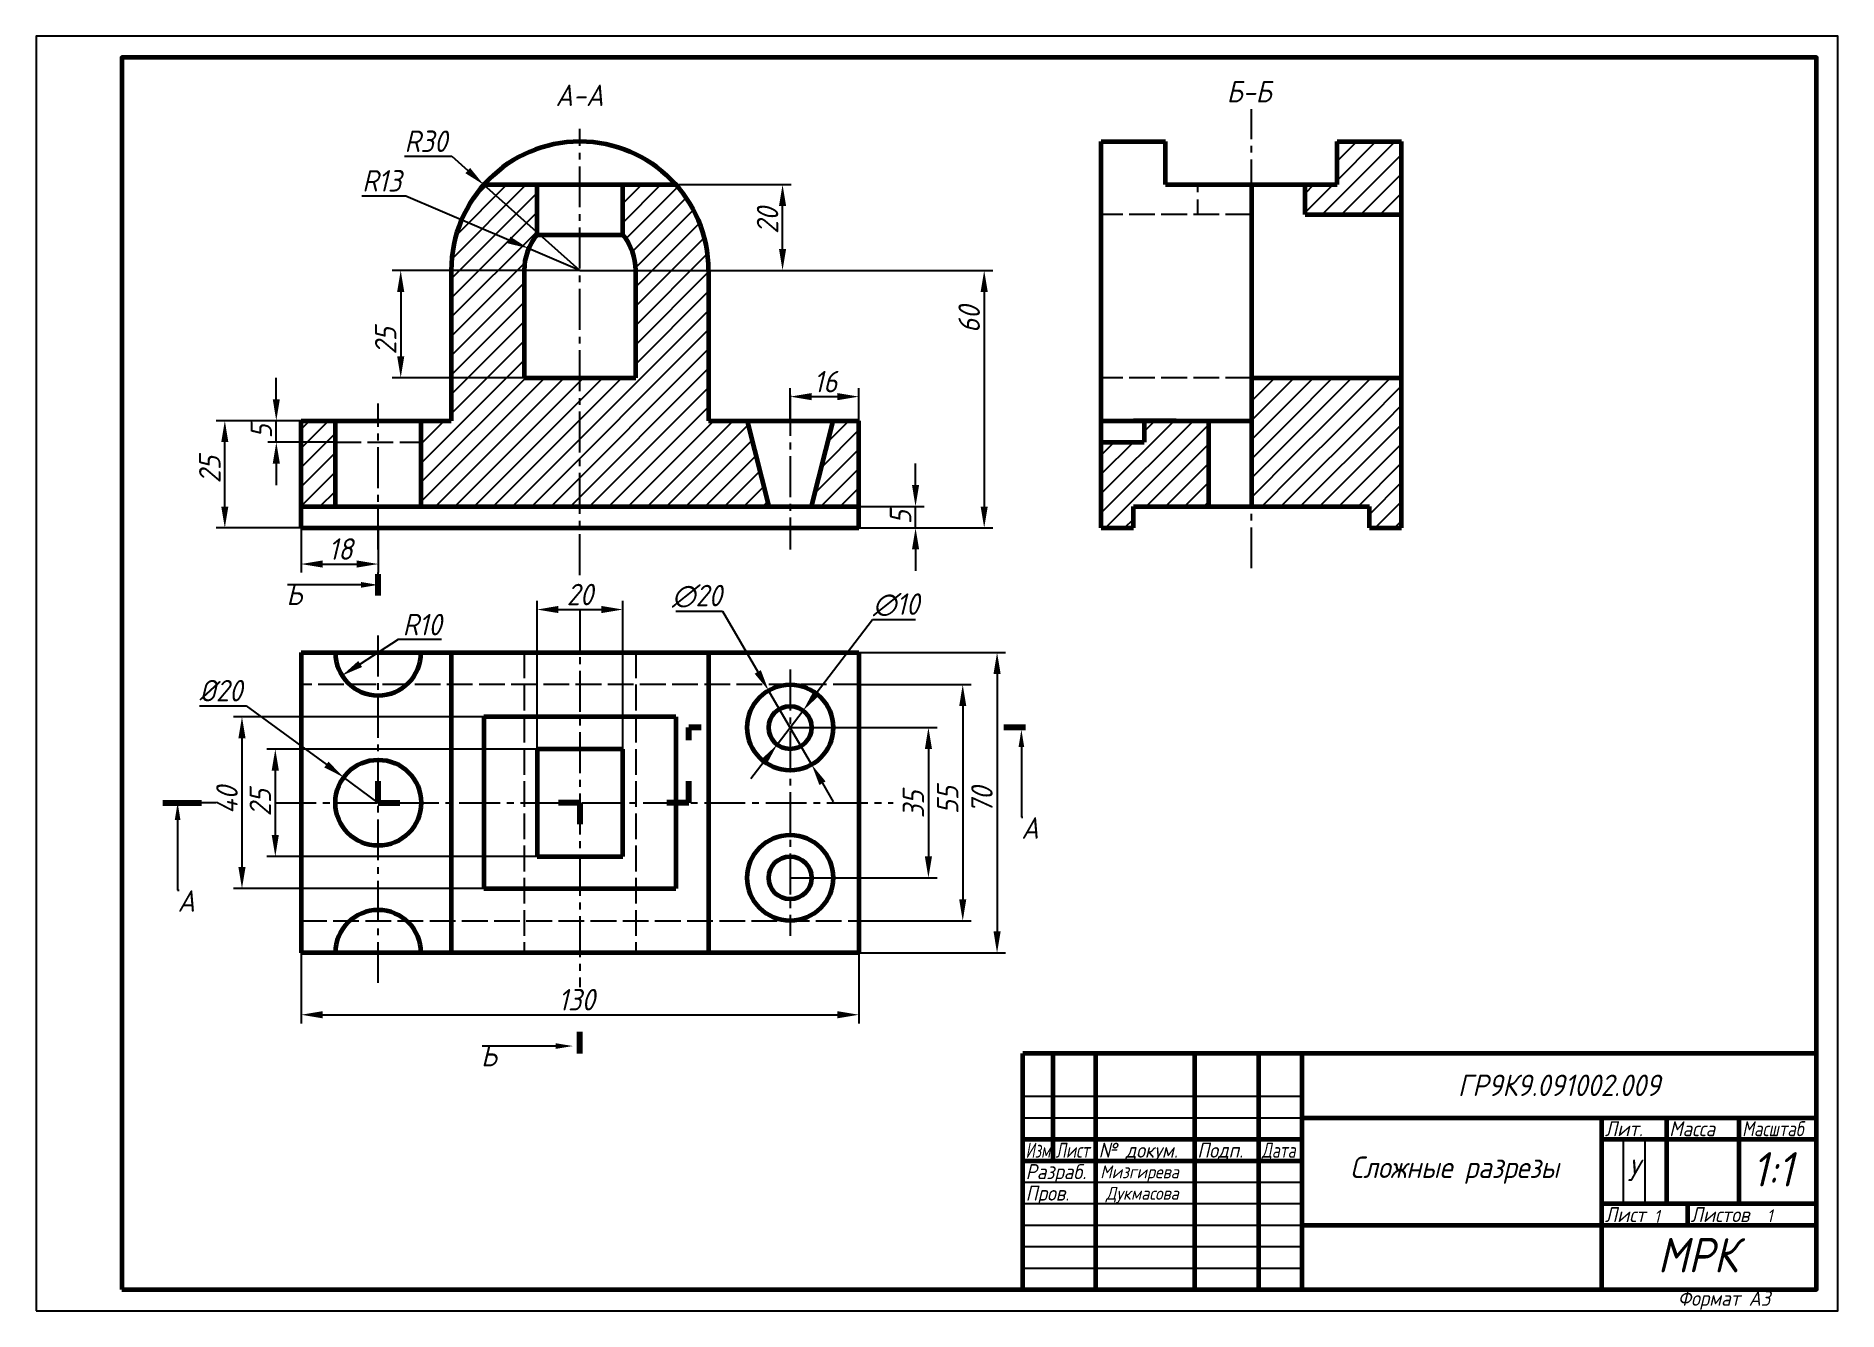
# Model space of a CAD drawing. Header units: millimetres. Extents: x 0 to 420, y 0 to 297.
import ezdxf
from ezdxf import colors
from ezdxf.entities.mleader import LeaderData, LeaderLine
from ezdxf.math import Vec2, Vec3

# ---------------------------------------------------------------- set-up
doc = ezdxf.new("R2010")
doc.units = ezdxf.units.MM
doc.header["$LTSCALE"] = 0.5
doc.linetypes.add('ACAD_ISO02W100', pattern=[15, 12, -3])
doc.linetypes.add('осевая2', pattern=[28.575, 19.05, -3.175, 3.175, -3.175])
doc.layers.get('Defpoints').update_dxf_attribs({"color": 5})
doc.styles.get("Standard").update_dxf_attribs({"font": 'isocpeui.ttf', "width": 0.9})
doc.dimstyles.new('Standart', dxfattribs={"dimtxt": 5, "dimasz": 5, "dimexe": 2, "dimexo": 0, "dimgap": 1, "dimtad": 1, "dimtoh": 1, "dimdec": 0, "dimtxsty": 'Standard', "dimcen": 2.5, "dimadec": 0, "dimazin": 0, "dimtfac": 1, "dimtdec": 0, "dimtmove": 0, "dimatfit": 3, "dimldrblk": 'DOTSMALL', "dimfxl": 1, "dimarcsym": 0})
pattern_1 = [(45, (26.4407, 0), (-2.245064, 2.245064), [])]

# ---------------------------------------------------------------- blocks, each defined once
blk = doc.blocks.new('*D24')
at = {"color": 0, "lineweight": -2, "transparency": 16777216}
for p, q in [((126.77, 242.4), (223, 242.4)), ((221, 237.4), (221, 187.4)), ((126.77, 182.4), (223, 182.4))]:
    blk.add_line(p, q, dxfattribs=at)
at = {"color": 0, "transparency": 16777216}
for points in [[(220.17, 237.4), (221.83, 237.4), (221, 242.4)], [(220.17, 187.4), (221.83, 187.4), (221, 182.4)]]:
    blk.add_solid(points, dxfattribs=at)
at = {"layer": 'Defpoints', "color": 0, "transparency": 16777216}
for p in [(126.77, 242.4), (126.77, 182.4), (221, 182.4)]:
    blk.add_point(p, dxfattribs=at)
at = {"color": 0, "transparency": 16777216, "insert": (217.5, 231), "char_height": 5, "attachment_point": 5, "rotation": 90}
blk.add_mtext('60', dxfattribs=at)
blk = doc.blocks.new('_DotSmall')
at = {"color": 0, "linetype": 'ByBlock', "const_width": 0.5}
blk.add_lwpolyline([(-0.0625, 0, 1), (0.0625, 0, 1)], format="xyb", close=True, dxfattribs=at)
blk = doc.blocks.new('*D25')
at = {"color": 0, "lineweight": -2, "transparency": 16777216}
for p, q in [((205, 192.4), (205, 197.4)), ((191.77, 187.4), (207, 187.4)), ((205, 182.4), (205, 187.4)), ((191.77, 182.4), (207, 182.4)), ((205, 177.4), (205, 172.4))]:
    blk.add_line(p, q, dxfattribs=at)
at = {"color": 0, "transparency": 16777216}
for points in [[(204.17, 192.4), (205.83, 192.4), (205, 187.4)], [(204.17, 177.4), (205.83, 177.4), (205, 182.4)]]:
    blk.add_solid(points, dxfattribs=at)
at = {"layer": 'Defpoints', "color": 0, "transparency": 16777216}
for p in [(191.77, 187.4), (205, 187.4), (191.77, 182.4)]:
    blk.add_point(p, dxfattribs=at)
at = {"color": 0, "transparency": 16777216, "insert": (201.5, 184.9), "char_height": 5, "attachment_point": 5, "rotation": 90}
blk.add_mtext('5', dxfattribs=at)
blk = doc.blocks.new('*D26')
at = {"color": 0, "lineweight": -2, "transparency": 16777216}
for p, q in [((56, 212.4), (56, 217.4)), ((69.77, 207.4), (54, 207.4)), ((56, 202.4), (56, 207.4)), ((69.77, 202.4), (54, 202.4)), ((56, 197.4), (56, 192.4))]:
    blk.add_line(p, q, dxfattribs=at)
at = {"color": 0, "transparency": 16777216}
for points in [[(55.17, 212.4), (56.83, 212.4), (56, 207.4)], [(55.17, 197.4), (56.83, 197.4), (56, 202.4)]]:
    blk.add_solid(points, dxfattribs=at)
at = {"layer": 'Defpoints', "color": 0, "transparency": 16777216}
for p in [(56, 207.4), (69.77, 207.4), (69.77, 202.4)]:
    blk.add_point(p, dxfattribs=at)
at = {"color": 0, "transparency": 16777216, "insert": (52.5, 204.9), "char_height": 5, "attachment_point": 5, "rotation": 90}
blk.add_mtext('5', dxfattribs=at)
blk = doc.blocks.new('*D27')
at = {"color": 0, "lineweight": -2, "transparency": 16777216}
for p, q in [((61.88, 207.4), (42, 207.4)), ((44, 187.4), (44, 202.4)), ((61.77, 182.4), (42, 182.4))]:
    blk.add_line(p, q, dxfattribs=at)
at = {"color": 0, "transparency": 16777216}
for points in [[(43.17, 202.4), (44.83, 202.4), (44, 207.4)], [(43.17, 187.4), (44.83, 187.4), (44, 182.4)]]:
    blk.add_solid(points, dxfattribs=at)
at = {"layer": 'Defpoints', "color": 0, "transparency": 16777216}
for p in [(44, 207.4), (61.88, 207.4), (61.77, 182.4)]:
    blk.add_point(p, dxfattribs=at)
at = {"color": 0, "transparency": 16777216, "insert": (40.5, 196), "char_height": 5, "attachment_point": 5, "rotation": 90}
blk.add_mtext('25', dxfattribs=at)
blk = doc.blocks.new('*D28')
at = {"color": 0, "lineweight": -2, "transparency": 16777216}
for p, q in [((61.77, 182.4), (61.77, 172)), ((79.77, 182.4), (79.77, 172)), ((66.77, 174), (74.77, 174))]:
    blk.add_line(p, q, dxfattribs=at)
at = {"color": 0, "transparency": 16777216}
for points in [[(66.77, 174.83), (66.77, 173.17), (61.77, 174)], [(74.77, 174.83), (74.77, 173.17), (79.77, 174)]]:
    blk.add_solid(points, dxfattribs=at)
at = {"layer": 'Defpoints', "color": 0, "transparency": 16777216}
for p in [(61.77, 182.4), (79.77, 182.4), (79.77, 174)]:
    blk.add_point(p, dxfattribs=at)
at = {"color": 0, "transparency": 16777216, "insert": (71, 177.5), "char_height": 5, "attachment_point": 5}
blk.add_mtext('18', dxfattribs=at)
blk = doc.blocks.new('*D29')
at = {"color": 0, "lineweight": -2, "transparency": 16777216}
for p, q in [((126.77, 242.4), (83, 242.4)), ((85, 237.4), (85, 222.4)), ((126.77, 217.4), (83, 217.4))]:
    blk.add_line(p, q, dxfattribs=at)
at = {"color": 0, "transparency": 16777216}
for points in [[(84.17, 237.4), (85.83, 237.4), (85, 242.4)], [(84.17, 222.4), (85.83, 222.4), (85, 217.4)]]:
    blk.add_solid(points, dxfattribs=at)
at = {"layer": 'Defpoints', "color": 0, "transparency": 16777216}
for p in [(126.77, 242.4), (85, 217.4), (126.77, 217.4)]:
    blk.add_point(p, dxfattribs=at)
at = {"color": 0, "transparency": 16777216, "insert": (81.5, 226), "char_height": 5, "attachment_point": 5, "rotation": 90}
blk.add_mtext('25', dxfattribs=at)
blk = doc.blocks.new('*D31')
at = {"color": 0, "lineweight": -2, "transparency": 16777216}
for p, q in [((85.86, 268.99), (96.88, 268.99)), ((96.88, 268.99), (100.62, 265.67)), ((126.77, 242.4), (104.36, 262.35))]:
    blk.add_line(p, q, dxfattribs=at)
at = {"color": 0, "transparency": 16777216}
blk.add_solid([(101.17, 266.29), (100.07, 265.05), (104.36, 262.35)], dxfattribs=at)
at = {"layer": 'Defpoints', "color": 0, "transparency": 16777216}
for p in [(104.36, 262.35), (126.77, 242.4)]:
    blk.add_point(p, dxfattribs=at)
at = {"color": 0, "transparency": 16777216, "insert": (90.87, 272.49), "char_height": 5, "attachment_point": 5}
blk.add_mtext('R30', dxfattribs=at)
blk = doc.blocks.new('*D32')
at = {"color": 0, "lineweight": -2, "transparency": 16777216}
for p, q in [((75.97, 259.77), (86.22, 259.77)), ((86.22, 259.77), (110.22, 249.49)), ((126.77, 242.4), (114.82, 247.52))]:
    blk.add_line(p, q, dxfattribs=at)
at = {"color": 0, "transparency": 16777216}
blk.add_solid([(110.55, 250.26), (109.89, 248.72), (114.82, 247.52)], dxfattribs=at)
at = {"layer": 'Defpoints', "color": 0, "transparency": 16777216}
for p in [(114.82, 247.52), (126.77, 242.4)]:
    blk.add_point(p, dxfattribs=at)
at = {"color": 0, "transparency": 16777216, "insert": (80.59, 263.27), "char_height": 5, "attachment_point": 5}
blk.add_mtext('R13', dxfattribs=at)
blk = doc.blocks.new('*D33')
at = {"color": 0, "lineweight": -2, "transparency": 16777216}
for p, q in [((126.77, 262.4), (176, 262.4)), ((174, 247.4), (174, 257.4)), ((126.77, 242.4), (176, 242.4))]:
    blk.add_line(p, q, dxfattribs=at)
at = {"color": 0, "transparency": 16777216}
for points in [[(173.17, 257.4), (174.83, 257.4), (174, 262.4)], [(173.17, 247.4), (174.83, 247.4), (174, 242.4)]]:
    blk.add_solid(points, dxfattribs=at)
at = {"layer": 'Defpoints', "color": 0, "transparency": 16777216}
for p in [(126.77, 262.4), (174, 262.4), (126.77, 242.4)]:
    blk.add_point(p, dxfattribs=at)
at = {"color": 0, "transparency": 16777216, "insert": (170.5, 254), "char_height": 5, "attachment_point": 5, "rotation": 90}
blk.add_mtext('20', dxfattribs=at)
blk = doc.blocks.new('*D34')
at = {"color": 0, "lineweight": -2, "transparency": 16777216}
for p, q in [((175.77, 207.4), (175.77, 215)), ((191.77, 207.4), (191.77, 215)), ((180.77, 213), (186.77, 213))]:
    blk.add_line(p, q, dxfattribs=at)
at = {"color": 0, "transparency": 16777216}
for points in [[(180.77, 213.83), (180.77, 212.17), (175.77, 213)], [(186.77, 213.83), (186.77, 212.17), (191.77, 213)]]:
    blk.add_solid(points, dxfattribs=at)
at = {"layer": 'Defpoints', "color": 0, "transparency": 16777216}
for p in [(191.77, 213), (175.77, 207.4), (191.77, 207.4)]:
    blk.add_point(p, dxfattribs=at)
at = {"color": 0, "transparency": 16777216, "insert": (184, 216.5), "char_height": 5, "attachment_point": 5}
blk.add_mtext('16', dxfattribs=at)
blk = doc.blocks.new('*D35')
at = {"color": 0, "lineweight": -2, "transparency": 16777216}
for p, q in [((84.44, 156.39), (75.55, 150.71)), ((94.53, 156.39), (84.44, 156.39))]:
    blk.add_line(p, q, dxfattribs=at)
at = {"color": 0, "transparency": 16777216}
blk.add_solid([(75.1, 151.42), (76, 150.01), (71.34, 148.03)], dxfattribs=at)
at = {"layer": 'Defpoints', "color": 0, "transparency": 16777216}
for p in [(79.77, 153.4), (71.34, 148.03)]:
    blk.add_point(p, dxfattribs=at)
at = {"color": 0, "transparency": 16777216, "insert": (89.99, 159.89), "char_height": 5, "attachment_point": 5}
blk.add_mtext('R10', dxfattribs=at)
blk = doc.blocks.new('*D36')
at = {"color": 0, "lineweight": -2, "transparency": 16777216}
for p, q in [((116.77, 130.9), (116.77, 165.4)), ((136.77, 130.9), (136.77, 165.4)), ((121.77, 163.4), (131.77, 163.4))]:
    blk.add_line(p, q, dxfattribs=at)
at = {"color": 0, "transparency": 16777216}
for points in [[(121.77, 164.24), (121.77, 162.57), (116.77, 163.4)], [(131.77, 164.24), (131.77, 162.57), (136.77, 163.4)]]:
    blk.add_solid(points, dxfattribs=at)
at = {"layer": 'Defpoints', "color": 0, "transparency": 16777216}
for p in [(136.77, 163.4), (116.77, 130.9), (136.77, 130.9)]:
    blk.add_point(p, dxfattribs=at)
at = {"color": 0, "transparency": 16777216, "insert": (126.77, 166.9), "char_height": 5, "attachment_point": 5}
blk.add_mtext('20', dxfattribs=at)
blk = doc.blocks.new('*D37')
at = {"color": 0, "lineweight": -2, "transparency": 16777216}
for p, q in [((195, 161), (181.85, 143.84)), ((204.96, 161), (195, 161)), ((172.73, 131.93), (178.81, 139.87)), ((169.68, 127.97), (166.64, 124))]:
    blk.add_line(p, q, dxfattribs=at)
at = {"color": 0, "transparency": 16777216}
for points in [[(181.19, 144.35), (182.51, 143.33), (178.81, 139.87)], [(169.02, 128.47), (170.35, 127.46), (172.73, 131.93)]]:
    blk.add_solid(points, dxfattribs=at)
at = {"layer": 'Defpoints', "color": 0, "transparency": 16777216}
for p in [(178.81, 139.87), (172.73, 131.93)]:
    blk.add_point(p, dxfattribs=at)
at = {"color": 0, "transparency": 16777216, "insert": (200.48, 164.5), "char_height": 5, "attachment_point": 5}
blk.add_mtext('∅10', dxfattribs=at)
blk = doc.blocks.new('*D38')
at = {"color": 0, "lineweight": -2, "transparency": 16777216}
for p, q in [((149.1, 163), (160, 163)), ((160, 163), (168.22, 148.87)), ((180.8, 127.26), (170.74, 144.55)), ((183.31, 122.94), (185.83, 118.62))]:
    blk.add_line(p, q, dxfattribs=at)
at = {"color": 0, "transparency": 16777216}
for points in [[(168.94, 149.29), (167.5, 148.45), (170.74, 144.55)], [(184.03, 123.36), (182.59, 122.52), (180.8, 127.26)]]:
    blk.add_solid(points, dxfattribs=at)
at = {"layer": 'Defpoints', "color": 0, "transparency": 16777216}
for p in [(170.74, 144.55), (180.8, 127.26)]:
    blk.add_point(p, dxfattribs=at)
at = {"color": 0, "transparency": 16777216, "insert": (154.05, 166.5), "char_height": 5, "attachment_point": 5}
blk.add_mtext('∅20', dxfattribs=at)
blk = doc.blocks.new('*D40')
at = {"color": 0, "lineweight": -2, "transparency": 16777216}
for p, q in [((175.77, 135.9), (210, 135.9)), ((208, 130.9), (208, 105.9)), ((175.77, 100.9), (210, 100.9))]:
    blk.add_line(p, q, dxfattribs=at)
at = {"color": 0, "transparency": 16777216}
for points in [[(207.17, 130.9), (208.83, 130.9), (208, 135.9)], [(207.17, 105.9), (208.83, 105.9), (208, 100.9)]]:
    blk.add_solid(points, dxfattribs=at)
at = {"layer": 'Defpoints', "color": 0, "transparency": 16777216}
for p in [(175.77, 135.9), (175.77, 100.9), (208, 100.9)]:
    blk.add_point(p, dxfattribs=at)
at = {"color": 0, "transparency": 16777216, "insert": (204.5, 118), "char_height": 5, "attachment_point": 5, "rotation": 90}
blk.add_mtext('35', dxfattribs=at)
blk = doc.blocks.new('*D41')
at = {"color": 0, "lineweight": -2, "transparency": 16777216}
for p, q in [((191.77, 145.9), (218, 145.9)), ((216, 140.9), (216, 95.9)), ((191.77, 90.9), (218, 90.9))]:
    blk.add_line(p, q, dxfattribs=at)
at = {"color": 0, "transparency": 16777216}
for points in [[(215.17, 140.9), (216.83, 140.9), (216, 145.9)], [(215.17, 95.9), (216.83, 95.9), (216, 90.9)]]:
    blk.add_solid(points, dxfattribs=at)
at = {"layer": 'Defpoints', "color": 0, "transparency": 16777216}
for p in [(191.77, 145.9), (191.77, 90.9), (216, 90.9)]:
    blk.add_point(p, dxfattribs=at)
at = {"color": 0, "transparency": 16777216, "insert": (212.5, 119), "char_height": 5, "attachment_point": 5, "rotation": 90}
blk.add_mtext('55', dxfattribs=at)
blk = doc.blocks.new('*D42')
at = {"color": 0, "lineweight": -2, "transparency": 16777216}
for p, q in [((191.77, 153.4), (226, 153.4)), ((224, 148.4), (224, 88.4)), ((191.77, 83.4), (226, 83.4))]:
    blk.add_line(p, q, dxfattribs=at)
at = {"color": 0, "transparency": 16777216}
for points in [[(223.17, 148.4), (224.83, 148.4), (224, 153.4)], [(223.17, 88.4), (224.83, 88.4), (224, 83.4)]]:
    blk.add_solid(points, dxfattribs=at)
at = {"layer": 'Defpoints', "color": 0, "transparency": 16777216}
for p in [(191.77, 153.4), (191.77, 83.4), (224, 83.4)]:
    blk.add_point(p, dxfattribs=at)
at = {"color": 0, "transparency": 16777216, "insert": (220.47, 119), "char_height": 5, "attachment_point": 5, "rotation": 90}
blk.add_mtext('70', dxfattribs=at)
blk = doc.blocks.new('*D43')
at = {"color": 0, "lineweight": -2, "transparency": 16777216}
for p, q in [((38.1, 141), (49, 141)), ((49, 141), (67.67, 127.28)), ((79.77, 118.4), (71.7, 124.32))]:
    blk.add_line(p, q, dxfattribs=at)
at = {"color": 0, "transparency": 16777216}
blk.add_solid([(68.17, 127.96), (67.18, 126.61), (71.7, 124.32)], dxfattribs=at)
at = {"layer": 'Defpoints', "color": 0, "transparency": 16777216}
for p in [(71.7, 124.32), (79.77, 118.4)]:
    blk.add_point(p, dxfattribs=at)
at = {"color": 0, "transparency": 16777216, "insert": (43.05, 144.5), "char_height": 5, "attachment_point": 5}
blk.add_mtext('%%C20', dxfattribs=at)
blk = doc.blocks.new('*D44')
at = {"color": 0, "lineweight": -2, "transparency": 16777216}
for p, q in [((116.77, 130.9), (53.77, 130.9)), ((55.77, 125.9), (55.77, 110.9)), ((116.77, 105.9), (53.77, 105.9))]:
    blk.add_line(p, q, dxfattribs=at)
at = {"color": 0, "transparency": 16777216}
for points in [[(54.93, 125.9), (56.6, 125.9), (55.77, 130.9)], [(54.93, 110.9), (56.6, 110.9), (55.77, 105.9)]]:
    blk.add_solid(points, dxfattribs=at)
at = {"layer": 'Defpoints', "color": 0, "transparency": 16777216}
for p in [(116.77, 130.9), (55.77, 105.9), (116.77, 105.9)]:
    blk.add_point(p, dxfattribs=at)
at = {"color": 0, "transparency": 16777216, "insert": (52.27, 118.4), "char_height": 5, "attachment_point": 5, "rotation": 90}
blk.add_mtext('25', dxfattribs=at)
blk = doc.blocks.new('*D45')
at = {"color": 0, "lineweight": -2, "transparency": 16777216}
for p, q in [((104.41, 138.4), (46, 138.4)), ((48, 133.4), (48, 103.4)), ((104.41, 98.4), (46, 98.4))]:
    blk.add_line(p, q, dxfattribs=at)
at = {"color": 0, "transparency": 16777216}
for points in [[(47.17, 133.4), (48.83, 133.4), (48, 138.4)], [(47.17, 103.4), (48.83, 103.4), (48, 98.4)]]:
    blk.add_solid(points, dxfattribs=at)
at = {"layer": 'Defpoints', "color": 0, "transparency": 16777216}
for p in [(104.41, 138.4), (48, 98.4), (104.41, 98.4)]:
    blk.add_point(p, dxfattribs=at)
at = {"color": 0, "transparency": 16777216, "insert": (44.5, 119), "char_height": 5, "attachment_point": 5, "rotation": 90}
blk.add_mtext('40', dxfattribs=at)
blk = doc.blocks.new('*D46')
at = {"color": 0, "lineweight": -2, "transparency": 16777216}
for p, q in [((61.77, 83.4), (61.77, 67)), ((191.77, 83.4), (191.77, 67)), ((66.77, 69), (186.77, 69))]:
    blk.add_line(p, q, dxfattribs=at)
at = {"color": 0, "transparency": 16777216}
for points in [[(66.77, 69.83), (66.77, 68.17), (61.77, 69)], [(186.77, 69.83), (186.77, 68.17), (191.77, 69)]]:
    blk.add_solid(points, dxfattribs=at)
at = {"layer": 'Defpoints', "color": 0, "transparency": 16777216}
for p in [(61.77, 83.4), (191.77, 83.4), (191.77, 69)]:
    blk.add_point(p, dxfattribs=at)
at = {"color": 0, "transparency": 16777216, "insert": (126, 72.5), "char_height": 5, "attachment_point": 5}
blk.add_mtext('130', dxfattribs=at)

msp = doc.modelspace()

# ---------------------------------------------------------------- hatches: boundary and pattern name
h = msp.add_hatch()
h.set_pattern_fill('ANSI31', color=256)
h.set_pattern_definition(pattern_1)
h.paths.add_polyline_path([(318.28, 217.4), (283.28, 217.4), (283.28, 207.4), (308.28, 207.4), (310.78, 207.4), (318.28, 207.4)])
h.paths.add_polyline_path([(318.28, 272.4), (303.28, 272.4), (303.28, 262.4), (295.78, 262.4), (295.78, 255.4), (318.28, 255.4)])
h = msp.add_hatch()
h.set_pattern_fill('ANSI31', color=256)
h.paths.add_polyline_path([(126.77, 217.4), (113.77, 217.4), (113.77, 242.4, -0.175046), (116.77, 250.71), (116.77, 262.4), (104.41, 262.4, 0.184483), (96.77, 242.4), (96.77, 207.4), (89.77, 207.4), (89.77, 202.4), (89.77, 187.4), (126.77, 187.4)])
h.paths.add_polyline_path([(165.77, 207.4), (156.77, 207.4), (156.77, 242.4, 0.184483), (149.13, 262.4), (136.77, 262.4), (136.77, 250.71, -0.175046), (139.77, 242.4), (139.77, 217.4), (126.77, 217.4), (126.77, 187.4), (170.77, 187.4)])
h.paths.add_polyline_path([(191.77, 207.4), (185.77, 207.4), (180.77, 187.4), (191.77, 187.4)])
h = msp.add_hatch()
h.set_pattern_fill('ANSI31', color=256)
h.paths.add_polyline_path([(69.77, 202.4), (69.77, 207.4), (61.77, 207.4), (61.77, 187.4), (69.77, 187.4)])
h = msp.add_hatch()
h.set_pattern_fill('ANSI31', color=256)
h.set_pattern_definition(pattern_1)
h.paths.add_polyline_path([(273.28, 187.4), (273.28, 207.4), (265.78, 207.4), (258.28, 207.4), (258.28, 202.4), (248.28, 202.4), (248.28, 182.4), (255.78, 182.4), (255.78, 187.4)])
h = msp.add_hatch()
h.set_pattern_fill('ANSI31', color=256)
h.set_pattern_definition(pattern_1)
h.paths.add_polyline_path([(293.28, 207.4), (290.78, 207.4), (283.28, 207.4), (283.28, 187.4), (293.28, 187.4)])
h = msp.add_hatch()
h.set_pattern_fill('ANSI31', color=256)
h.set_pattern_definition(pattern_1)
h.paths.add_polyline_path([(318.28, 207.4), (308.28, 207.4), (300.78, 207.4), (293.28, 207.4), (293.28, 187.4), (310.78, 187.4), (310.78, 182.4), (318.28, 182.4)])

# ---------------------------------------------------------------- linework, layer by layer
at = {"linetype": 'осевая2'}
for p, q in [((283.28, 173), (283.28, 280)), ((126.77, 171.4), (126.77, 275.4)), ((79.77, 177.4), (79.77, 211.4)), ((175.77, 213.4), (175.77, 177.4)), ((126.77, 163.4), (126.77, 75.4)), ((79.77, 76.4), (79.77, 158)), ((175.77, 149.4), (175.77, 87.4)), ((55.77, 118.4), (199.77, 118.4))]:
    msp.add_line(p, q, dxfattribs=at)
at = {"lineweight": 60}
for p, q in [((248.28, 182.4), (248.28, 272.4)), ((248.28, 272.4), (263.28, 272.4)), ((263.28, 262.4), (263.28, 272.4)), ((303.28, 272.4), (318.28, 272.4)), ((303.28, 262.4), (303.28, 272.4)), ((318.28, 182.4), (318.28, 272.4)), ((104.41, 262.4), (149.13, 262.4)), ((116.77, 250.71), (116.77, 262.4)), ((136.77, 250.71), (136.77, 262.4)), ((263.28, 262.4), (303.28, 262.4)), ((283.28, 262.4), (283.28, 217.4)), ((295.78, 255.4), (295.78, 262.4)), ((295.78, 255.4), (318.28, 255.4)), ((116.77, 250.71), (136.77, 250.71)), ((96.77, 242.4), (96.77, 207.4)), ((113.77, 242.4), (113.77, 217.4)), ((139.77, 217.4), (139.77, 242.4)), ((156.77, 242.4), (156.77, 207.4)), ((113.77, 217.4), (139.77, 217.4)), ((283.28, 217.4), (318.28, 217.4)), ((283.28, 217.4), (283.28, 187.4)), ((61.77, 182.4), (61.77, 207.4)), ((61.77, 207.4), (96.77, 207.4)), ((69.77, 202.4), (69.77, 207.4)), ((89.77, 202.4), (89.77, 207.4)), ((156.77, 207.4), (191.77, 207.4)), ((165.77, 207.4), (170.77, 187.4)), ((180.77, 187.4), (185.77, 207.4)), ((191.77, 182.4), (191.77, 207.4)), ((248.28, 207.4), (258.28, 207.4)), ((265.78, 207.4), (255.78, 207.4)), ((258.28, 207.4), (258.28, 202.4)), ((258.28, 207.4), (283.28, 207.4)), ((273.28, 207.4), (273.28, 187.4)), ((69.77, 187.4), (69.77, 202.4)), ((89.77, 187.4), (89.77, 202.4)), ((248.28, 202.4), (258.28, 202.4)), ((61.77, 187.4), (191.77, 187.4)), ((255.78, 182.4), (255.78, 187.4)), ((255.78, 187.4), (310.78, 187.4)), ((310.78, 182.4), (310.78, 187.4)), ((61.77, 182.4), (191.77, 182.4)), ((248.28, 182.4), (255.78, 182.4)), ((310.78, 182.4), (318.28, 182.4)), ((61.77, 153.4), (61.77, 83.4)), ((61.77, 153.4), (191.77, 153.4)), ((96.77, 153.4), (96.77, 83.4)), ((156.77, 153.4), (156.77, 83.4)), ((191.77, 153.4), (191.77, 83.4)), ((61.77, 145.9), (61.77, 90.9)), ((149.13, 138.4), (104.41, 138.4)), ((104.41, 138.4), (104.41, 98.4)), ((149.13, 138.4), (149.13, 98.4)), ((136.77, 130.9), (116.77, 130.9)), ((116.77, 130.9), (116.77, 105.9)), ((136.77, 105.9), (136.77, 130.9)), ((116.77, 105.9), (136.77, 105.9)), ((104.41, 98.4), (149.13, 98.4)), ((191.77, 83.4), (61.77, 83.4))]:
    msp.add_line(p, q, dxfattribs=at)
at = {"linetype": 'ACAD_ISO02W100'}
for p, q in [((270.78, 260.65), (270.78, 262.4)), ((270.78, 255.4), (270.78, 258.9)), ((283.28, 255.4), (248.28, 255.4)), ((283.28, 217.4), (248.28, 217.4)), ((69.77, 202.4), (89.77, 202.4)), ((113.77, 153.4), (113.77, 83.4)), ((139.77, 153.4), (139.77, 83.4)), ((191.77, 145.9), (61.77, 145.9)), ((61.77, 90.9), (191.77, 90.9))]:
    msp.add_line(p, q, dxfattribs=at)
for p, q in [((61.77, 207.4), (61.77, 202.4)), ((185.77, 207.4), (165.77, 207.4)), ((191.77, 207.4), (175.77, 207.4)), ((175.77, 207.4), (185.77, 207.4)), ((265.78, 207.4), (275.78, 207.4)), ((283.28, 207.4), (283.28, 187.4)), ((61.77, 182.4), (61.77, 187.4)), ((270.78, 187.4), (260.78, 187.4)), ((265.78, 187.4), (270.78, 187.4)), ((305.78, 187.4), (295.78, 187.4)), ((300.78, 187.4), (305.78, 187.4)), ((61.77, 182.4), (79.77, 182.4)), ((79.77, 166.65), (79.77, 172)), ((61.77, 153.4), (79.77, 153.4)), ((191.77, 153.4), (191.77, 83.4)), ((126.77, 138.4), (149.13, 138.4)), ((126.77, 130.9), (136.77, 130.9)), ((42, 118.4), (33, 118.4)), ((149.13, 118.4), (152.13, 118.4)), ((61.77, 83.4), (79.77, 83.4)), ((126.77, 65), (126.77, 60))]:
    msp.add_line(p, q)
at = {"lineweight": 100}
for p, q in [((79.77, 166.65), (79.77, 171.65)), ((152.13, 133), (152.13, 135.9)), ((155, 135.9), (152.13, 135.9)), ((230.61, 135.9), (225.61, 135.9)), ((79.77, 118.4), (79.77, 123.4)), ((152.13, 118.4), (152.13, 123.4)), ((29.57, 118.4), (38.57, 118.4)), ((79.77, 118.4), (84.77, 118.4)), ((126.77, 118.4), (121.77, 118.4)), ((126.77, 118.4), (126.77, 113.4)), ((152.13, 118.4), (147, 118.4)), ((126.77, 60), (126.77, 65))]:
    msp.add_line(p, q, dxfattribs=at)
at = {"color": 7, "linetype": 'Continuous', "lineweight": 60}
for p, q in [((415, 60), (230, 60)), ((230, 5), (230, 60)), ((237, 60), (237, 35)), ((247, 5), (247, 60)), ((270, 60), (270, 5)), ((285, 5), (285, 60)), ((295, 60), (295, 5)), ((295, 45), (415, 45)), ((365, 5), (365, 45)), ((380, 45), (380, 25)), ((397, 25), (397, 45)), ((230, 40), (295, 40)), ((365, 40), (415, 40)), ((230, 35), (295, 35)), ((365, 25), (415, 25)), ((385, 20), (385, 25)), ((295, 20), (415, 20))]:
    msp.add_line(p, q, dxfattribs=at)
at = {"color": 7, "linetype": 'Continuous', "lineweight": -3}
for p, q in [((230, 50), (295, 50)), ((230, 45), (295, 45)), ((370, 25), (370, 40)), ((375, 40), (375, 25)), ((230, 30), (295, 30)), ((230, 25), (295, 25)), ((230, 20), (295, 20)), ((230, 15), (295, 15)), ((230, 10), (295, 10))]:
    msp.add_line(p, q, dxfattribs=at)
at = {"color": 7, "linetype": 'Continuous'}
msp.add_line((365, 45), (365, 40), dxfattribs=at)
at = {"color": 7, "linetype": 'Continuous', "lineweight": 60}
msp.add_lwpolyline([(20, 5), (415, 5), (415, 292), (20, 292)], close=True, dxfattribs=at)
at = {"lineweight": 60}
for centre, radius in [((175.77, 135.9), 10), ((175.77, 135.9), 5), ((79.77, 118.4), 10), ((175.77, 100.9), 10), ((175.77, 100.9), 5)]:
    msp.add_circle(centre, radius, dxfattribs=at)
for centre, radius, start, end in [((126.77, 242.4), 30, 0, 180), ((126.77, 242.4), 13, 140.2849, 180), ((126.77, 242.4), 13, 0, 39.7151), ((79.77, 153.4), 10, 180, 0), ((79.77, 83.4), 10, 0, 180)]:
    msp.add_arc(centre, radius, start, end, dxfattribs=at)
at = {"layer": 'Defpoints'}
msp.add_lwpolyline([(0, 0), (420, 0), (420, 297), (0, 297)], close=True, dxfattribs=at)

# ---------------------------------------------------------------- texts
at = {"color": 7, "linetype": 'Continuous', "lineweight": -3}
for s, width, p in [('Лит.', 0.9, (365.67, 40.7)), ('Масса', 0.9, (380.67, 40.7)), ('Масштаб', 0.8, (397.67, 40.7)), ('Изм.', 0.7, (230.67, 35.7)), ('Лист', 0.75, (237.67, 35.7)), ('№ докум.', 0.9, (247.67, 35.7)), ('Подп.', 0.9, (270.67, 35.7)), ('Дата', 0.75, (285.67, 35.7)), ('Разраб.', 0.9, (230.67, 30.7)), ('Пров.', 0.9, (230.67, 25.7)), ('Лист', 0.9, (365.67, 20.7)), ('Листов', 0.9, (385.67, 20.7))]:
    msp.add_text(s, height=3.5, dxfattribs=dict(at, width=width)).set_placement(p)
at = {"color": 7, "linetype": 'Continuous', "lineweight": 70, "width": 0.9}
msp.add_text('Формат А3', height=3.5, dxfattribs=at).set_placement((382.66, 1.2))
at = {"attachment_point": 1}
for s, width, insert, char_height in [('A-A', 27.935, (121.1, 285.71), 5), ('Б-Б', 16.5156, (277.53, 286.55), 5), ('Б', 8.5737, (58.38, 169.44), 5), ('A', 6.5355, (229.67, 115), 5), ('A', 6.5355, (33, 98), 5), ('Б', 8.5737, (103.74, 62), 5), ('\\pxqc;ГР9К9.091002.009', 120, (295, 55.06), 5), ('Мизгирева', 23, (248.05, 33.9), 3), ('\\pxqc;Сложные разрезы', 70, (295.67, 35.97), 5), ('У', 5, (370.92, 35.26), 5), ('1:1', 18, (400, 37), 8), ('Дукмасова', 23, (249.37, 28.9), 3), ('1', 10, (377.12, 23.53), 3), ('1', 10, (403.41, 23.66), 3), ('МРК', 50, (378, 17), 8)]:
    msp.add_mtext_dynamic_manual_height_columns(s, width=width, gutter_width=25, heights=[0], dxfattribs=dict(at, insert=insert, char_height=char_height))

# ---------------------------------------------------------------- dimensions: what is measured, and where the dimension line sits
dim = msp.add_radius_dim(center=(126.77, 242.4), mpoint=(104.36, 262.35), dimstyle='Standart')
dim.commit()
dim.dimension.update_dxf_attribs({"geometry": '*D31', "text_midpoint": (90.87, 272.49)})
for center, mpoint, picture, middle in [((126.77, 242.4), (114.82, 247.52), '*D32', (80.59, 259.77)), ((79.77, 153.4), (71.34, 148.03), '*D35', (89.99, 156.39))]:
    dim = msp.add_radius_dim(center=center, mpoint=mpoint, dimstyle='Standart')
    dim.commit()
    dim.dimension.update_dxf_attribs({"geometry": picture, "text_midpoint": middle, "dimtype": 164})
for base, p1, p2, picture, middle in [((174, 262.4), (126.77, 242.4), (126.77, 262.4), '*D33', (174, 254)), ((85, 217.4), (126.77, 242.4), (126.77, 217.4), '*D29', (85, 226)), ((221, 182.4), (126.77, 242.4), (126.77, 182.4), '*D24', (221, 231)), ((56, 207.4), (69.77, 202.4), (69.77, 207.4), '*D26', (56, 204.9)), ((44, 207.4), (61.77, 182.4), (61.88, 207.4), '*D27', (44, 196)), ((205, 187.4), (191.77, 182.4), (191.77, 187.4), '*D25', (205, 184.9)), ((224, 83.4), (191.77, 153.4), (191.77, 83.4), '*D42', (224, 119)), ((216, 90.9), (191.77, 145.9), (191.77, 90.9), '*D41', (216, 119)), ((48, 98.4), (104.41, 138.4), (104.41, 98.4), '*D45', (48, 119)), ((208, 100.9), (175.77, 135.9), (175.77, 100.9), '*D40', (208, 118)), ((55.77, 105.9), (116.77, 130.9), (116.77, 105.9), '*D44', (55.77, 118.4))]:
    dim = msp.add_linear_dim(base=base, p1=p1, p2=p2, angle=90, dimstyle='Standart')
    dim.commit()
    dim.dimension.update_dxf_attribs({"geometry": picture, "text_midpoint": middle, "dimtype": 160})
for base, p1, p2, picture, middle in [((191.77, 213), (175.77, 207.4), (191.77, 207.4), '*D34', (184, 213)), ((79.77, 174), (61.77, 182.4), (79.77, 182.4), '*D28', (71, 174)), ((136.77, 163.4), (116.77, 130.9), (136.77, 130.9), '*D36', (126.77, 163.4)), ((191.77, 69), (61.77, 83.4), (191.77, 83.4), '*D46', (126, 69))]:
    dim = msp.add_linear_dim(base=base, p1=p1, p2=p2, dimstyle='Standart')
    dim.commit()
    dim.dimension.update_dxf_attribs({"geometry": picture, "text_midpoint": middle, "dimtype": 160})
for p1, p2, picture, middle in [((180.8, 127.26), (170.74, 144.55), '*D38', (154.05, 163)), ((172.73, 131.93), (178.81, 139.87), '*D37', (200.48, 161))]:
    dim = msp.add_diameter_dim_2p(p1=p1, p2=p2, dimstyle='Standart')
    dim.commit()
    dim.dimension.update_dxf_attribs({"geometry": picture, "text_midpoint": middle, "dimtype": 163})
dim = msp.add_radius_dim(center=(79.77, 118.4), mpoint=(71.7, 124.32), text='%%C20', dimstyle='Standart')
dim.commit()
dim.dimension.update_dxf_attribs({"geometry": '*D43', "text_midpoint": (43.05, 141), "dimtype": 164})

# ---------------------------------------------------------------- leaders
ml = msp.add_multileader_mtext('Standard')
ml.set_content('', color=256)
ml.set_leader_properties()
ml.build(insert=Vec2(0, 0))
ml.multileader.update_dxf_attribs({"text_right_attachment_type": 6, "dogleg_length": 0.36})
ctx = ml.context
ctx.base_point, ctx.plane_origin = Vec3(56.64, 171.15), Vec3(79.77, 169.15)
ctx.right_attachment, ctx.text_align_type = 6, 2
notes = []
notes.append((ctx, [(0, (1, 1, 0), (61, 169.15), (-1, 0), 0.36, [(0, [(79.77, 169.15)], 0, [])])]))
ctx.mtext.insert, ctx.mtext.alignment, ctx.mtext.flow_direction = Vec3(58.64, 173.15), 3, 5
ml = msp.add_multileader_mtext('Standard')
ml.set_content('', color=256)
ml.set_leader_properties()
ml.build(insert=Vec2(0, 0))
ml.multileader.update_dxf_attribs({"text_right_attachment_type": 6, "dogleg_length": 0.36})
ctx = ml.context
ctx.base_point, ctx.plane_origin = Vec3(230.03, 115), Vec3(229.67, 135.4)
ctx.right_attachment = 6
notes.append((ctx, [(0, (1, 1, 0), (229.67, 115), (1, 0), 0.36, [(0, [(229.67, 135.4)], 0, [])])]))
ctx.mtext.insert, ctx.mtext.flow_direction = Vec3(232.03, 117), 5
ml = msp.add_multileader_mtext('Standard')
ml.set_content('', color=256)
ml.set_leader_properties()
ml.build(insert=Vec2(0, 0))
ml.multileader.update_dxf_attribs({"text_right_attachment_type": 6, "dogleg_length": 0.36})
ctx = ml.context
ctx.base_point, ctx.plane_origin = Vec3(33.36, 98), Vec3(33, 118.4)
ctx.right_attachment = 6
notes.append((ctx, [(0, (1, 1, 0), (33, 98), (1, 0), 0.36, [(0, [(33, 118.4)], 0, [])])]))
ctx.mtext.insert, ctx.mtext.flow_direction = Vec3(35.36, 100), 5
ml = msp.add_multileader_mtext('Standard')
ml.set_content('', color=256)
ml.set_leader_properties()
ml.build(insert=Vec2(0, 0))
ml.multileader.update_dxf_attribs({"text_right_attachment_type": 6, "dogleg_length": 0.36})
ctx = ml.context
ctx.base_point, ctx.plane_origin = Vec3(102, 63.71), Vec3(125.13, 61.71)
ctx.right_attachment, ctx.text_align_type = 6, 2
notes.append((ctx, [(0, (1, 1, 0), (106.36, 61.71), (-1, 0), 0.36, [(0, [(125.13, 61.71)], 0, [])])]))
ctx.mtext.insert, ctx.mtext.alignment, ctx.mtext.flow_direction = Vec3(104, 65.71), 3, 5
for ctx, leaders in notes:
    for number, flags, end, landing, length, lines in leaders:
        leader = LeaderData()
        leader.index, (leader.has_last_leader_line, leader.has_dogleg_vector, leader.attachment_direction) = number, flags
        leader.last_leader_point, leader.dogleg_vector, leader.dogleg_length = Vec3(end), Vec3(landing), length
        for number, points, colour, breaks in lines:
            line = LeaderLine()
            line.index, line.vertices, line.color, line.breaks = number, Vec3.list(points), colors.encode_raw_color(colour), breaks
            leader.lines.append(line)
        ctx.leaders.append(leader)

doc.saveas('drawing.dxf')
